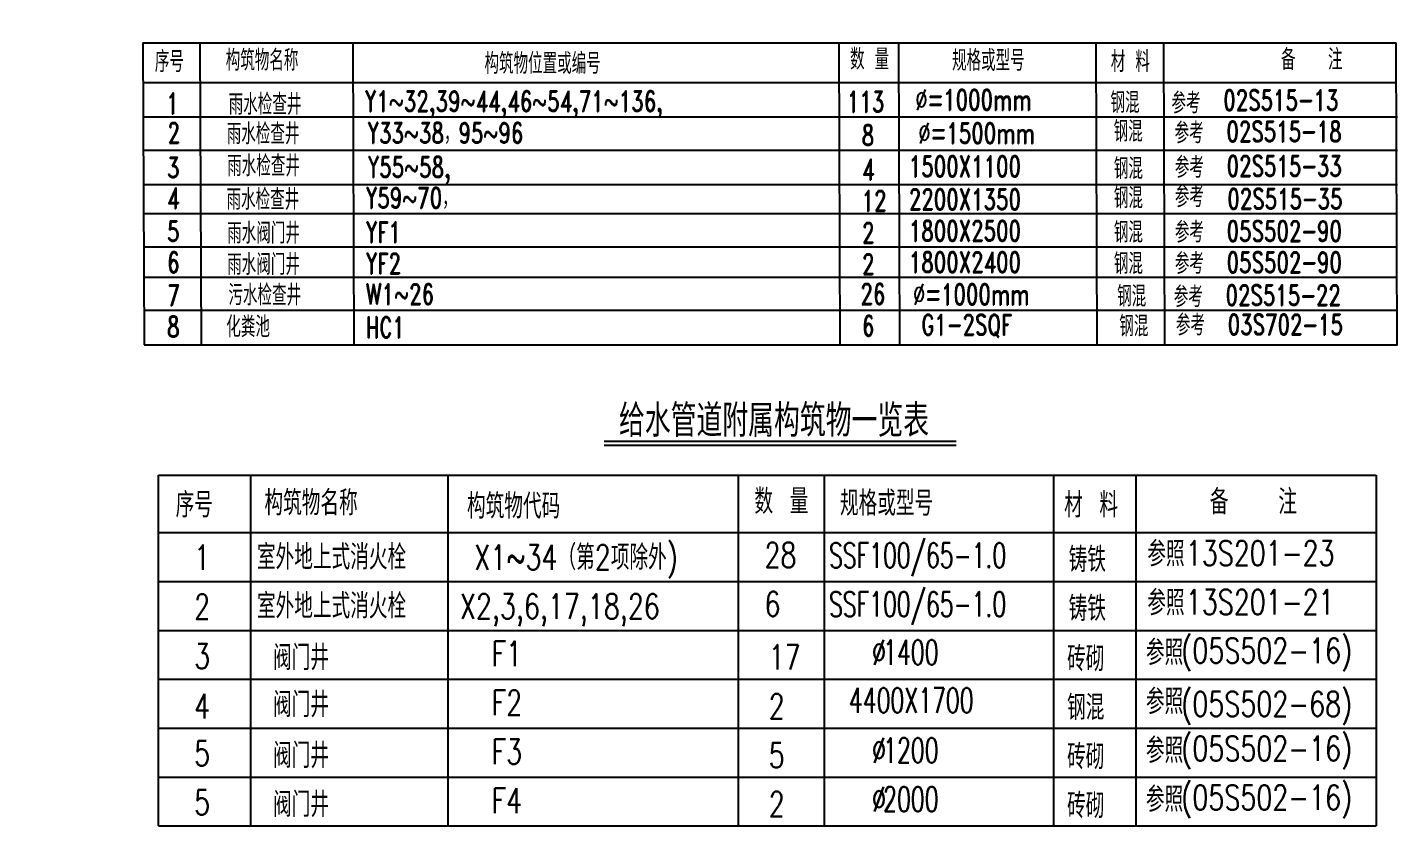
# Model space of a CAD drawing. Header units: metres. Extents: x 497246 to 997717, y 2998582 to 5998198.
# Drawn here: x 497842.3 to 497937.3, y 2998931.8 to 2998987.2 of the extents above; entities that cross this region are included whole.
import ezdxf

# ---------------------------------------------------------------- set-up
doc = ezdxf.new("R2010")
doc.units = ezdxf.units.M
doc.header["$LTSCALE"] = 1000
for name, color, linetype in [('挡墙护坡', 5, 'CONTINUOUS'), ('文字-排水', 122, 'CONTINUOUS'), ('文字-给水', 140, 'CONTINUOUS')]:
    doc.layers.add(name, color=color, linetype=linetype)
doc.styles.add('HZTXT', font='txt', dxfattribs={"width": 0.7, "bigfont": 'HZTXT'})
doc.styles.add('SZK', font='romand.shx', dxfattribs={"width": 0.7, "bigfont": 'hztxt.shx'})

msp = doc.modelspace()

# ---------------------------------------------------------------- hatches: boundary and pattern name
at = {"layer": '挡墙护坡', "linetype": 'Continuous'}
h = msp.add_hatch(dxfattribs=at)
h.set_pattern_fill('ANSI33', color=256, style=0)
h.set_pattern_definition([(45, (-861.717, 0), (-2.2450640303, 2.2450640303), []), (45, (-859.472, 0), (-2.2450640303, 2.2450640303), [1.5875, -0.79375])])
edge = h.paths.add_edge_path()
edge.add_line((497928.516, 2998901.333), (497928.516, 2998904.333))
edge.add_line((497928.516, 2998904.333), (497677.906, 2998904.333))
edge.add_line((497677.906, 2998904.333), (497652.906, 2998907.833))
edge.add_line((497652.906, 2998907.833), (497585.758, 2998907.833))
edge.add_line((497585.758, 2998907.833), (497584.114, 2998907.908))
edge.add_line((497584.114, 2998907.908), (497583.086, 2998908.033))
edge.add_arc((497585.689, 2998924.833), 17, 179.99144, 261.19191, ccw=False)
edge.add_line((497568.689, 2998924.835), (497568.608, 2998970.517))
edge.add_line((497568.608, 2998970.517), (497565.063, 2998995.51))
edge.add_line((497565.063, 2998995.51), (497564.955, 2999056.413))
edge.add_line((497564.955, 2999056.413), (497561.955, 2999056.408))
edge.add_line((497561.955, 2999056.408), (497562.064, 2998995.296))
edge.add_line((497562.064, 2998995.296), (497565.608, 2998970.302))
edge.add_line((497565.608, 2998970.302), (497565.689, 2998924.833))
edge.add_arc((497585.689, 2998924.833), 20, 180.00007, 261.33693)
edge.add_line((497582.677, 2998905.061), (497583.864, 2998904.916))
edge.add_line((497583.864, 2998904.916), (497585.689, 2998904.833))
edge.add_line((497585.689, 2998904.833), (497652.697, 2998904.833))
edge.add_line((497652.697, 2998904.833), (497677.697, 2998901.333))
edge.add_line((497677.697, 2998901.333), (497928.516, 2998901.333))

# ---------------------------------------------------------------- linework, layer by layer
at = {"layer": '文字-排水', "color": 0, "linetype": 'Continuous'}
for p, q in [((497850.272, 2998986.11), (497937.18, 2998986.11)), ((497850.272, 2998986.11), (497850.363, 2998965.171)), ((497854.326, 2998965.171), (497854.251, 2998986.11)), ((497864.929, 2998965.171), (497864.854, 2998986.11)), ((497898.615, 2998965.171), (497898.54, 2998986.11)), ((497902.751, 2998965.171), (497902.676, 2998986.11)), ((497916.437, 2998965.171), (497916.362, 2998986.11)), ((497921.138, 2998965.171), (497921.063, 2998986.11)), ((497937.247, 2998965.171), (497937.18, 2998986.11)), ((497850.272, 2998983.352), (497937.18, 2998983.352)), ((497850.363, 2998980.966), (497937.271, 2998980.966)), ((497850.355, 2998978.67), (497937.263, 2998978.67)), ((497850.363, 2998978.67), (497937.271, 2998978.67)), ((497850.363, 2998976.276), (497937.271, 2998976.276)), ((497850.363, 2998974.262), (497937.271, 2998974.262)), ((497850.363, 2998971.959), (497937.271, 2998971.959)), ((497850.363, 2998969.861), (497937.271, 2998969.861)), ((497850.363, 2998967.566), (497937.271, 2998967.566)), ((497850.363, 2998965.171), (497937.271, 2998965.171))]:
    msp.add_line(p, q, dxfattribs=at)
at = {"layer": '文字-给水', "color": 7, "linetype": 'Continuous'}
for p, q in [((497882.248, 2998958.486), (497906.664, 2998958.486)), ((497857.762, 2998931.811), (497857.762, 2998956.133)), ((497871.44, 2998931.811), (497871.44, 2998956.133)), ((497891.566, 2998931.811), (497891.566, 2998956.133)), ((497897.532, 2998931.811), (497897.532, 2998956.133)), ((497913.444, 2998931.811), (497913.444, 2998956.133)), ((497919.148, 2998931.811), (497919.148, 2998956.133)), ((497935.778, 2998956.133), (497935.778, 2998931.811))]:
    msp.add_line(p, q, dxfattribs=at)
at = {"layer": '文字-给水', "color": 6, "linetype": 'Continuous'}
msp.add_line((497882.248, 2998958.208), (497906.664, 2998958.208), dxfattribs=at)
at = {"layer": '文字-给水', "linetype": 'Continuous'}
for p, q in [((497851.348, 2998956.133), (497935.778, 2998956.133)), ((497851.348, 2998931.811), (497851.348, 2998956.133)), ((497851.348, 2998952.154), (497935.778, 2998952.154)), ((497851.348, 2998952.154), (497935.778, 2998952.154)), ((497851.348, 2998948.764), (497935.778, 2998948.764)), ((497851.348, 2998945.373), (497935.778, 2998945.373)), ((497851.348, 2998941.982), (497935.778, 2998941.982)), ((497851.348, 2998938.592), (497935.778, 2998938.592)), ((497851.348, 2998935.201), (497935.778, 2998935.201)), ((497851.348, 2998931.811), (497935.778, 2998931.811))]:
    msp.add_line(p, q, dxfattribs=at)

# ---------------------------------------------------------------- texts
at = {"layer": '文字-排水', "style": 'SZK', "width": 0.7}
for s, p in [('序号', (497851.097, 2998984.075)), ('构筑物名称', (497856.012, 2998984.173)), ('构筑物位置或编号', (497873.954, 2998983.951)), ('数 量', (497899.307, 2998984.243)), ('规格或型号', (497906.376, 2998984.157)), ('材 料', (497917.389, 2998984.075)), ('备   注', (497929.185, 2998984.224)), ('1', (497851.89, 2998981.185)), ('雨水检查井', (497856.219, 2998981.117)), ('Y1~32,39~44,46~54,71~136,', (497865.645, 2998981.339)), ('113', (497899.094, 2998981.302)), ('∅=1000mm', (497903.819, 2998981.436)), ('钢混', (497917.364, 2998981.237)), ('参考', (497921.591, 2998981.208)), ('02S515-13', (497925.181, 2998981.408)), ('雨水检查井', (497856.083, 2998979.071)), ('钢混', (497917.583, 2998979.245)), ('参考', (497921.81, 2998979.132)), ('02S515-18', (497925.401, 2998979.237)), ('2', (497851.981, 2998979.144)), ('Y33~38，95~96', (497865.832, 2998979.136)), ('8', (497900.112, 2998978.977)), ('∅=1500mm', (497904.038, 2998979.122)), ('3', (497851.946, 2998976.734)), ('雨水检查井', (497856.114, 2998976.855)), ('Y55~58,', (497865.838, 2998976.775)), ('4', (497900.133, 2998976.613)), ('1500X1100', (497903.381, 2998976.82)), ('钢混', (497917.599, 2998976.664)), ('参考', (497921.826, 2998976.743)), ('02S515-33', (497925.417, 2998976.843)), ('4', (497851.946, 2998974.624)), ('雨水检查井', (497856.066, 2998974.526)), ('Y59~70，', (497865.707, 2998974.635)), ('2200X1350', (497903.381, 2998974.533)), ('钢混', (497917.599, 2998974.627)), ('参考', (497921.826, 2998974.705)), ('02S515-35', (497925.465, 2998974.567)), ('12', (497900.105, 2998974.426)), ('5', (497851.946, 2998972.321)), ('雨水阀门井', (497856.114, 2998972.187)), ('YF1', (497865.707, 2998972.257)), ('2', (497900.133, 2998972.206)), ('1800X2500', (497903.381, 2998972.354)), ('钢混', (497917.599, 2998972.249)), ('参考', (497921.826, 2998972.251)), ('05S502-90', (497925.417, 2998972.334)), ('6', (497851.946, 2998970.167)), ('雨水阀门井', (497856.114, 2998970.015)), ('YF2', (497865.707, 2998970.086)), ('2', (497900.133, 2998970.034)), ('1800X2400', (497903.381, 2998970.182)), ('钢混', (497917.599, 2998970.078)), ('参考', (497921.826, 2998970.08)), ('05S502-90', (497925.417, 2998970.163)), ('7', (497851.973, 2998967.882)), ('污水检查井', (497856.198, 2998967.898)), ('W1~26', (497865.707, 2998967.963)), ('26', (497900.024, 2998967.97)), ('∅=1000mm', (497903.667, 2998967.949)), ('钢混', (497917.823, 2998967.815)), ('参考', (497921.749, 2998967.778)), ('02S515-22', (497925.34, 2998967.884)), ('参考', (497921.9, 2998965.817)), ('8', (497851.946, 2998965.703)), ('化粪池', (497856.053, 2998965.698)), ('HC1', (497865.714, 2998965.658)), ('6', (497900.134, 2998965.76)), ('G1-2SQF', (497904.249, 2998965.839)), ('钢混', (497917.974, 2998965.743)), ('03S702-15', (497925.491, 2998965.854))]:
    msp.add_text(s, height=1.44, dxfattribs=at).set_placement(p)
at = {"layer": '文字-排水', "color": 7, "style": 'HZTXT', "width": 0.8}
msp.add_text('给水管道附属构筑物一览表', height=2.23949, dxfattribs=at).set_placement((497883.281, 2998958.79))
at = {"layer": '文字-给水', "color": 7, "linetype": 'Continuous', "style": 'HZTXT'}
for s, height, width, p in [('构筑物代码', 1.7244, 0.75, (497872.743, 2998953.121)), ('X1~34（第2项除外)', 1.72441, 0.75, (497873.253, 2998949.569)), ('28', 1.7244, 0.75, (497893.37, 2998949.732)), ('SSF100/65-1.0', 1.72441, 0.65, (497897.84, 2998949.714)), ('铸铁', 1.7244, 0.75, (497914.464, 2998949.417)), ('13S201-23', 1.7244, 0.75, (497922.588, 2998949.861)), ('SSF100/65-1.0', 1.72441, 0.65, (497897.84, 2998946.324)), ('X2,3,6,17,18,26', 1.72441, 0.75, (497872.253, 2998946.178)), ('6', 1.724, 0.75, (497893.37, 2998946.341)), ('铸铁', 1.7244, 0.75, (497914.464, 2998946.026)), ('13S201-21', 1.7244, 0.75, (497922.588, 2998946.471)), ('F1', 1.7244, 0.75, (497874.459, 2998942.893)), ('∅', 1.724, 0.65, (497900.838, 2998942.99)), ('1400', 1.7244, 0.65, (497901.599, 2998942.99)), ('(05S502-16)', 1.72441, 0.75, (497922.266, 2998943.109)), ('17', 1.7244, 0.75, (497893.663, 2998942.65)), ('砖砌', 1.7244, 0.75, (497914.354, 2998942.54)), ('F2', 1.7244, 0.75, (497874.459, 2998939.492)), ('2', 1.724, 0.75, (497893.663, 2998939.249)), ('4400X1700', 1.7244, 0.65, (497899.224, 2998939.66)), ('钢混', 1.7244, 0.75, (497914.354, 2998939.162)), ('(05S502-68)', 1.72441, 0.75, (497922.266, 2998939.407)), ('∅', 1.724, 0.65, (497900.838, 2998936.198)), ('1200', 1.7244, 0.65, (497901.599, 2998936.198)), ('(05S502-16)', 1.72441, 0.75, (497922.266, 2998936.317)), ('F3', 1.7244, 0.75, (497874.459, 2998936.101)), ('5', 1.724, 0.75, (497893.663, 2998935.859)), ('砖砌', 1.7244, 0.75, (497914.354, 2998935.748)), ('F4', 1.7244, 0.75, (497874.459, 2998932.71)), ('2', 1.724, 0.75, (497893.663, 2998932.468)), ('∅', 1.724, 0.65, (497900.838, 2998932.808)), ('2000', 1.7244, 0.65, (497901.599, 2998932.808)), ('砖砌', 1.7244, 0.75, (497914.354, 2998932.358)), ('(05S502-16)', 1.72441, 0.75, (497922.266, 2998932.927))]:
    msp.add_text(s, height=height, dxfattribs=dict(at, width=width)).set_placement(p)
at = {"layer": '文字-给水', "color": 7, "linetype": 'Continuous', "attachment_point": 7, "style": 'HZTXT'}
for s, insert, char_height, width in [('{\\W0.75;序号}', (497852.539, 2998953.198), 1.72441, 3.58892), ('{\\W0.75;构筑物名称}', (497858.697, 2998953.339), 1.72441, 9.50579), ('{\\W0.75;数 量}', (497892.673, 2998953.44), 1.72441, 15.27716), ('{\\W0.75;规格或型号}', (497898.605, 2998953.316), 1.72441, 15.27716), ('{\\W0.75;材 料}', (497914.148, 2998953.198), 1.72441, 15.27716), ('{\\W0.75;备   注}', (497924.25, 2998953.412), 1.72441, 15.27716), ('{\\W0.75;1}', (497853.824, 2998949.565), 1.7244, 0.46189), ('{\\W0.75;室外地上式消火栓}', (497858.177, 2998949.585), 1.72441, 15.27716), ('{\\W0.75;参照}', (497919.917, 2998949.8), 1.72441, 15.27716), ('{\\W0.75;参照}', (497919.917, 2998946.41), 1.72441, 15.27716), ('{\\W0.75;2}', (497853.824, 2998946.149), 1.7244, 0.46189), ('{\\W0.75;室外地上式消火栓}', (497858.177, 2998946.194), 1.72441, 15.27716), ('{\\W0.75;参照}', (497919.819, 2998942.965), 1.72441, 15.27716), ('{\\W0.75;3}', (497853.824, 2998942.726), 1.7244, 0.46189), ('{\\W0.75;阀门井}', (497859.29, 2998942.594), 1.72441, 5.41571), ('{\\W0.75;4}', (497853.824, 2998939.253), 1.7244, 0.46189), ('{\\W0.75;阀门井}', (497859.29, 2998939.342), 1.72441, 5.41571), ('{\\W0.75;参照}', (497919.819, 2998939.564), 1.72441, 15.27716), ('{\\W0.75;参照}', (497919.819, 2998936.174), 1.72441, 15.27716), ('{\\W0.75;5}', (497853.824, 2998935.982), 1.7244, 0.46189), ('{\\W0.75;阀门井}', (497859.29, 2998935.813), 1.72441, 5.41571), ('{\\W0.75;5}', (497853.824, 2998932.591), 1.7244, 0.46189), ('{\\W0.75;阀门井}', (497859.29, 2998932.422), 1.72441, 5.41571), ('{\\W0.75;参照}', (497919.819, 2998932.783), 1.72441, 15.27716)]:
    msp.add_mtext(s, dxfattribs=dict(at, insert=insert, char_height=char_height, width=width))

doc.saveas('drawing.dxf')
